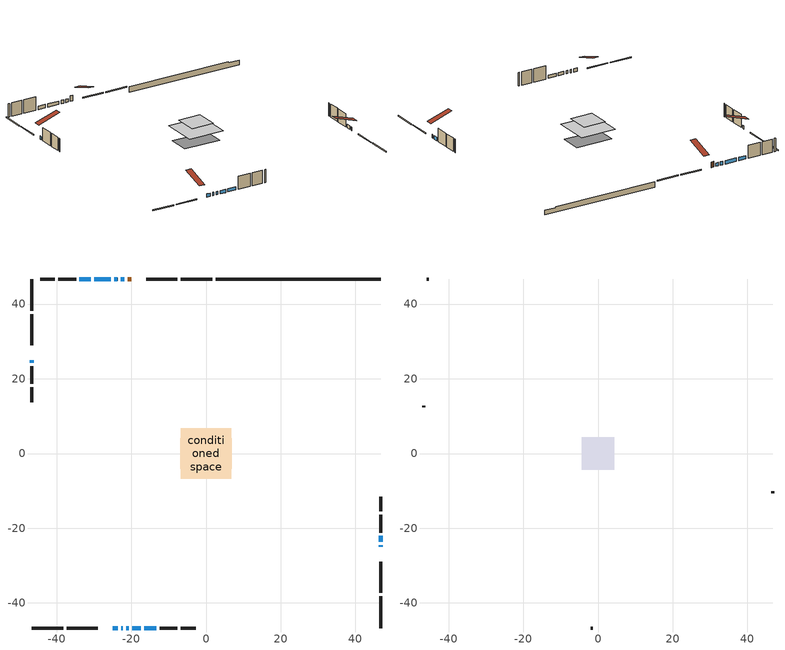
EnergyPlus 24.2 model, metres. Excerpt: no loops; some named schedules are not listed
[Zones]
conditioned space
 floor adiabatic (AdiabaticFloorConstruction): -6.76,-6.76 -6.76,6.76 6.76,6.76 6.76,-6.76 z3.05
 floor foundation (Slab1 construction): -6.96,-4.06 -6.96,4.06 6.96,4.06 6.96,-4.06 z-1.48
 wall outside (RimJoist1 construction): 1.71,46.72 -6.78,46.72 / -46.72,-46.72 -38.23,-46.72 / -46.72,46.72 -46.72,38.23 / 46.72,-46.72 46.72,-38.23 z0.61:0.91
 wall outside (RimJoist2 construction): -7.71,46.72 -15.97,46.72 / -37.3,-46.72 -29.03,-46.72 / -46.72,37.3 -46.72,29.03 / 46.72,-37.3 46.72,-29.03 z0.61:0.91
 wall outside (AdiabaticWallConstruction 1): -20.04,46.72 -20.92,46.72 z0.61:2.64
 wall outside (AdiabaticWallConstruction): -24.97,-46.72 -23.61,-46.72 / -21.85,46.72 -22.77,46.72 / -23.69,46.72 -24.61,46.72 / -46.72,24.97 -46.72,24.28 / -22.68,-46.72 -22.24,-46.72 / 46.72,-24.97 46.72,-24.54 / -21.31,-46.72 -20.65,-46.72 / -19.72,-46.72 -17.5,-46.72 / -25.54,46.72 -29.98,46.72 / -30.91,46.72 -33.87,46.72 / 46.72,-23.61 46.72,-22.09 / -16.57,-46.72 -13.32,-46.72 z0.61:1.83
 wall outside (Wall1 construction): -34.8,46.72 -39.55,46.72 / -12.39,-46.72 -7.65,-46.72 / -46.72,23.35 -46.72,18.61 / 46.72,-21.16 46.72,-16.41 z0.61:5.49
 wall outside (Wall2 construction): -40.47,46.72 -44.39,46.72 / -6.72,-46.72 -2.81,-46.72 / -46.72,17.68 -46.72,13.77 / 46.72,-15.48 46.72,-11.57 z0.61:5.49
 wall foundation (FoundationWall1 construction): 2.64,46.72,-1.48 2.64,46.72,0.61 42.31,46.72,0.61 42.31,46.72,0.19 46.72,46.72,0.19 46.72,46.72,-1.48
 window (WindowConstruction 8): -24.97,-46.72 -23.61,-46.72 z0.61:1.83
 window (WindowConstruction 5): -21.85,46.72 -22.76,46.72 z0.61:1.83
 window (WindowConstruction 6): -23.69,46.72 -24.61,46.72 z0.61:1.83
 window (WindowConstruction 7): -46.72,24.97 -46.72,24.28 z0.61:1.83
 window (WindowConstruction 9): -22.68,-46.72 -22.24,-46.72 z0.61:1.83
 window (WindowConstruction 10): 46.72,-24.97 46.72,-24.54 z0.61:1.83
 window (WindowConstruction 11): -21.31,-46.72 -20.65,-46.72 z0.61:1.83
 window (WindowConstruction): -19.72,-46.72 -17.5,-46.72 z0.61:1.83
 window (WindowConstruction 1): -25.54,46.72 -29.98,46.72 z0.61:1.83
 window (WindowConstruction 2): -30.91,46.72 -33.87,46.72 z0.61:1.83
 window (WindowConstruction 3): 46.72,-23.61 46.72,-22.09 z0.61:1.83
 window (WindowConstruction 4): -16.57,-46.72 -13.32,-46.72 z0.61:1.83
 door (Door): -20.04,46.72 -20.92,46.72 z0.61:2.64
 ceiling adiabatic (AdiabaticFloorConstruction): 6.76,-6.76 6.76,6.76 -6.76,6.76 -6.76,-6.76 z3.05
attic - vented
 floor to conditioned space (Floor1 construction Reversed): -4.3,-4.3 -4.3,4.3 4.3,4.3 4.3,-4.3 z5.49
 wall outside (Wall3 construction): -45.32,46.72 -45.79,46.72 / -1.88,-46.72 -1.41,-46.72 / -46.72,12.84 -46.72,12.37 / 46.72,-10.64 46.72,-10.17 z0.61:5.49
 roof outside (Roof1 construction): -19.11,46.72,5.49 -19.11,38.34,8.28 -16.9,38.34,8.28 -16.9,46.72,5.49; -25.9,-46.72,5.49 -25.9,-38.34,8.28 -28.1,-38.34,8.28 -28.1,-46.72,5.49; -46.72,25.9,5.49 -38.34,25.9,8.28 -38.34,28.1,8.28 -46.72,28.1,5.49; 46.72,-25.9,5.49 38.34,-25.9,8.28 38.34,-28.1,8.28 46.72,-28.1,5.49
[Building]
Building 1: Terrain=Suburbs
[Site:Location]
Montreal Mirabel Intl AP_QC: Latitude {deg}=45.68; Longitude {deg}=-74.03; Time Zone {hr}=-5; Elevation {m}=82; Keep Site Location Information=Yes
[Site:GroundTemperature:Shallow]
0.642858, -1.75623, -1.94836, -0.80987, 3.76054, 8.30966, 12.2535, 14.7518, 14.9641, 12.9321, 9.08883, 4.67926
[Site:WaterMainsTemperature]
Calculation Method=Schedule; Temperature Schedule=mains temperature schedule
[Material] Roughness=Rough; Thermal Absorptance=0.9
Name | Thickness {m} | Conductivity {W/m-K} | Density {kg/m3} | Specific Heat {J/kg-K} | Solar Absorptance | Visible Absorptance
asphalt or fiberglass shingles | 0.00635 | 0.162714 | 1121.4 | 1465.45 | 0.84 | 0.84
ceiling loosefill ins | 0.169333 | 0.0480833 | 16.02 | 1046.75 | 0.7 | 0.7
ceiling stud and cavity | 0.1397 | 0.0968708 | 65.682 | 1177.47 | 0.7 | 0.7
concrete 4.0 in. | 0.1016 | 1.803125 | 2242.8 | 837.4 | 0.7 | 0.7
concrete 8.0 in. | 0.2032 | 1.803125 | 2242.8 | 837.4 | 0.7 | 0.7
door material | 0.04445 | 0.0451087 | 512.64 | 1214.23 | 0.7 | 0.7
exterior vertical ins | 0.0451399 | 0.029427 | 32.04 | 1214.23 | 0.7 | 0.7
floor covering | 0.0127 | 0.0433444 | 54.468 | 1339.84 | 0.6 | 0.6
floor rigid ins; wall rigid ins 1 | 0.512978 | 0.029427 | 32.04 | 1214.23 | 0.7 | 0.7
floor stud and cavity | 0.1397 | 1.75129 | 37.0049 | 1207.88 | 0.7 | 0.7
furniture material conditioned space 1 | 0.1524 | 0.115458 | 640.8 | 1214.23 | 0.6 | 0.6
gypsum board | 0.0127 | 0.160291 | 801 | 837.4 | 0.6 | 0.6
gypsum board 1 | 0.0127 | 0.160291 | 801 | 837.4 | 0.7 | 0.7
osb sheathing 0.5 in. | 0.0127 | 0.115458 | 512.64 | 1214.23 | 0.7 | 0.7
osb sheathing 0.75 in. | 0.01905 | 0.115458 | 512.64 | 1214.23 | 0.7 | 0.7
osb sheathing 2.0 in. | 0.0508 | 0.115458 | 512.64 | 1214.23 | 0.7 | 0.7
rim joist rigid ins; wall rigid ins | 0.051816 | 0.029427 | 32.04 | 1214.23 | 0.7 | 0.7
rim joist stud and cavity | 0.0508 | 0.0451784 | 125.044 | 1163.47 | 0.6 | 0.6
rim joist stud and cavity 1 | 0.0508 | 0.268173 | 125.044 | 1163.47 | 0.6 | 0.6
wall stud and cavity | 0.1397 | 0.255936 | 139.0536 | 1170.24 | 0.7 | 0.7
wall stud and cavity 1 | 0.1397 | 0.265352 | 139.0536 | 1170.24 | 0.7 | 0.7
wall stud and cavity 2 | 0.0889 | 6.1454 | 50.32683 | 1063.81 | 0.6 | 0.6
wall stud and cavity 3 | 0.0889 | 0.380278 | 52.3479 | 1209.89 | 0.7 | 0.7
wall stud and cavity 4 | 0.0889 | 0.391764 | 83.0341 | 1211.67 | 0.7 | 0.7
wood siding | 0.0254 | 0.102417 | 544.68 | 1172.36 | 0.4 | 0.4
wood siding 1 | 0.00254 | 0.102417 | 544.68 | 1172.36 | 0.4 | 0.4
wood siding 2; wood siding 3; wood siding 4 | 0.0254 | 0.102417 | 544.68 | 1172.36 | 0.7 | 0.7
[WindowMaterial:SimpleGlazingSystem]
Name | U-Factor {W/m2-K} | Solar Heat Gain Coefficient
WindowMaterial | 2.89521 | 0.69
WindowMaterial 1 | 2.88386 | 0.7
WindowMaterial 10 | 4.16311 | 0.66
WindowMaterial 2 | 2.961077 | 0.63
WindowMaterial 3 | 2.90827 | 0.68
WindowMaterial 4 | 2.97868 | 0.61
WindowMaterial 5 | 2.93609 | 0.65
WindowMaterial 6 | 2.95029 | 0.64
WindowMaterial 7 | 2.98038 | 0.61
WindowMaterial 8 | 4.29881 | 0.65
WindowMaterial 9 | 4.38001 | 0.64
[Construction]
AdiabaticFloorConstruction: floor stud and cavity, floor rigid ins, osb sheathing 0.75 in., floor covering
AdiabaticWallConstruction: wood siding 3, wall rigid ins 1, wall stud and cavity 3, gypsum board
AdiabaticWallConstruction 1: wood siding 4, wall rigid ins 1, wall stud and cavity 3, gypsum board
Door: door material
Floor1 construction Reversed: gypsum board, ceiling stud and cavity, ceiling loosefill ins
FoundationWall1 construction: concrete 8.0 in., gypsum board 1
furniture construction conditioned space 1: furniture material conditioned space 1
PartitionWallConstruction: gypsum board, wall stud and cavity 4, gypsum board
RimJoist1 construction: wood siding 2, osb sheathing 2.0 in., rim joist stud and cavity
RimJoist2 construction: wood siding 2, rim joist rigid ins, osb sheathing 2.0 in., rim joist stud and cavity 1
Roof1 construction: asphalt or fiberglass shingles
Slab1 construction: concrete 4.0 in.
Wall1 construction: wood siding, wall rigid ins, osb sheathing 0.5 in., wall stud and cavity, gypsum board
Wall2 construction: wood siding, wall rigid ins, osb sheathing 0.5 in., wall stud and cavity 1, gypsum board
Wall3 construction: wood siding 1, wall stud and cavity 2
WindowConstruction; WindowConstruction 1: WindowMaterial
WindowConstruction 10: WindowMaterial 9
WindowConstruction 11: WindowMaterial 10
WindowConstruction 2: WindowMaterial 1
WindowConstruction 3: WindowMaterial 2
WindowConstruction 4: WindowMaterial 3
WindowConstruction 5: WindowMaterial 4
WindowConstruction 6: WindowMaterial 5
WindowConstruction 7: WindowMaterial 6
WindowConstruction 8: WindowMaterial 7
WindowConstruction 9: WindowMaterial 8
[Zone] Multiplier=1; Part of Total Floor Area=Yes
Name | Volume {m3}
attic - vented | 33.5503
conditioned space | 739.2
[Space]
Name | Zone | Volume {m3}
attic - vented 1 | attic - vented | 33.5503
conditioned space 1 | conditioned space | 739.2
[ZoneInfiltration:EffectiveLeakageArea]
infil attic - vented 1: Zone or Space=attic - vented 1; Schedule=Always On Discrete; Effective Air Leakage Area {cm2}=3415.38; Stack Coefficient=0.000533337; Wind Coefficient=1.56035e-05
[ZoneMixing]
whole house fan mix: Zone or Space=attic - vented; Schedule=Always On Continuous; Design Flow Rate Calculation Method=Flow/Zone; Design Flow Rate {m3/s}=0; Source Zone or Space=conditioned space
[SurfaceProperty:ExposedFoundationPerimeter]
Slab1: Exposed Perimeter Calculation Method=TotalExposedPerimeter; Total Exposed Perimeter {m}=44.075
[InternalMass] Zone or ZoneList=conditioned space; Space or SpaceList=conditioned space 1
Name | Construction | Surface Area {m2}
furniture mass conditioned space 1 | furniture construction conditioned space 1 | 118.28
partition wall mass | PartitionWallConstruction | 295.7
[Lights]
interior lighting: Zone or ZoneList or Space or SpaceList=conditioned space 1; Schedule=interior lighting schedule; Design Level Calculation Method=LightingLevel; Lighting Level {W}=343.2; Return Air Fraction=0; Fraction Radiant=0.6; Fraction Visible=0.2; Fraction Replaceable=1
[People]
occupants: Zone or ZoneList or Space or SpaceList=conditioned space 1; Number of People Schedule=occupants schedule; Number of People Calculation Method=People; Number of People=3; Fraction Radiant=0.314171; Sensible Heat Fraction=0.56303; Activity Level Schedule=occupants activity schedule; Carbon Dioxide Generation Rate {m3/s-W}=0; Enable ASHRAE 55 Comfort Warnings=No; Mean Radiant Temperature Calculation Type=EnclosureAveraged
[ElectricEquipment] Zone or ZoneList or Space or SpaceList=conditioned space 1; Design Level Calculation Method=EquipmentLevel
Name | Schedule | Design Level {W} | Fraction Latent | Fraction Radiant | Fraction Lost
clothes dryer | clothes dryer schedule | 140.772 | 0.015 | 0.081 | 0.85
clothes washer | clothes washer schedule | 32.1985 | 0.03 | 0.162 | 0.7
cooking range | cooking range schedule | 215.147 | 0.08 | 0.432 | 0.2
dishwasher | dishwasher schedule | 66.8632 | 0.3 | 0.18 | 0.4
fridge | fridge schedule | 72.9452 | 0 | 0.6 | 0
mech vent house fan | mech vent house fan schedule | 125 | 0 | 0 | 0.5
mech vent house fan cfis | mech vent house fan cfis schedule | 0 | 0 | 0 | 0
misc plug loads | misc plug loads schedule | 494.7 | 0.045 | 0.513 | 0.1
whole house fan | Always On Discrete | 0 | 0 | 0 | 1
[OtherEquipment] Zone or ZoneList or Space or SpaceList=conditioned space 1; Design Level Calculation Method=EquipmentLevel
Name | Fuel Type | Schedule | Design Level {W} | Fraction Latent | Fraction Radiant | Fraction Lost
clothes dryer 1 | Electricity | clothes dryer schedule | 0 | 0.015 | 0.081 | 0.85
cooking range 1 | Electricity | cooking range schedule | 0 | 0.08 | 0.432 | 0.2
general water use latent | None | general water use schedule | 62.594 | 1 | 0 | 0
general water use sensible | None | general water use schedule | -61.6891 | 0 | 0.6 | 0
mech vent house fan latent load | None | Always On Discrete | 0 | 1 | 0 | 0
mech vent house fan sensible load | None | Always On Discrete | 0 | 0 | 0 | 0
water heater energy adjustment1 | Electricity | Always On Discrete | 0.01 | 0 | 0 | 1
[ZoneInfiltration:DesignFlowRate] Zone or ZoneList or Space or SpaceList=conditioned space 1; Schedule=Always On Discrete; Design Flow Rate Calculation Method=Flow/Zone; Design Flow Rate {m3/s}=0
infil flow; natural vent flow; whole house fan flow
[ZoneControl:Thermostat]
conditioned space Thermostat: Zone or ZoneList=conditioned space; Control Type Schedule=conditioned space Thermostat Schedule; Control 1=conditioned space temperature setpoint; Temperature Difference Between Cutout And Setpoint {deltaC}=0
[ZoneHVAC:Baseboard:Convective:Electric]
electric baseboard: Availability Schedule=Always On Discrete; Heating Design Capacity {W}=14124; Efficiency=1
[AirLoopHVAC:UnitarySystem]
unit heater unitary system: Control Type=Load; Controlling Zone or Thermostat Location=conditioned space; Dehumidification Control Type=None; Availability Schedule=Always On Discrete; Supply Fan=unit heater supply fan; Fan Placement=BlowThrough; Supply Air Fan Operating Mode Schedule=unit heater auto fan schedule; Heating Coil=unit heater htg coil; DX Heating Coil Sizing Ratio=1; Use DOAS DX Cooling Coil=No; Minimum Supply Air Temperature {C}=2; Latent Load Control=SensibleOnlyLoadControl; Cooling Supply Air Flow Rate Method=None; Heating Supply Air Flow Rate Method=SupplyAirFlowRate; Heating Supply Air Flow Rate {m3/s}=0.00141584; No Load Supply Air Flow Rate Method=SupplyAirFlowRate; No Load Supply Air Flow Rate {m3/s}=0; No Load Supply Air Flow Rate Control Set To Low Speed=Yes; Maximum Supply Air Temperature {C}=48.8889; Maximum Outdoor Dry-Bulb Temperature for Supplemental Heater Operation {C}=21; Ancillary On-Cycle Electric Power {W}=0; Ancillary Off-Cycle Electric Power {W}=0
[Fan:SystemModel]
unit heater supply fan: Availability Schedule=Always On Discrete; Design Maximum Air Flow Rate {m3/s}=0.00141584; Speed Control Method=Discrete; Electric Power Minimum Flow Rate Fraction=0.2; Design Pressure Rise {Pa}=500; Motor Efficiency=1; Motor In Air Stream Fraction=1; Design Electric Power Consumption {W}=Autosize; Design Power Sizing Method=PowerPerFlow; Electric Power Per Unit Flow Rate {W/(m3/s)}=1e-06; Electric Power Per Unit Flow Rate Per Unit Pressure {W/((m3/s)-Pa)}=1.66667; Fan Total Efficiency=0.7; Motor Loss Radiative Fraction=0; Number of Speeds=1; Speed Flow Fraction 1=1; Speed Electric Power Fraction 1=1
[Coil:Heating:Fuel]
unit heater htg coil: Availability Schedule=Always On Discrete; Fuel Type=OtherFuel1; Burner Efficiency=0.3; Nominal Capacity {W}=0.293071; On Cycle Parasitic Electric Load {W}=0; Off Cycle Parasitic Fuel Load {W}=0
[Zone equipment]
conditioned space: electric baseboard, unit heater unitary system
[Foundation:Kiva]
Foundation Kiva 1: Initial Indoor Air Temperature {C}=21; Wall Height Above Grade {m}=0.610027; Wall Depth Below Slab {m}=0.2032; Custom Block Material Name 1=exterior vertical ins; Custom Block Depth 1 {m}=2.09001; Custom Block X Position 1 {m}=0.2159; Custom Block Z Position 1 {m}=0
[Foundation:Kiva:Settings]
Soil Conductivity {W/m-K}=0.849921; Soil Density {kg/m3}=1842.3; Soil Specific Heat {J/kg-K}=418.7; Ground Solar Absorptivity=0.9; Ground Thermal Absorptivity=0.9; Ground Surface Roughness {m}=0.03; Far-Field Width {m}=40; Deep-Ground Boundary Condition=ZeroFlux; Deep-Ground Depth {m}=40; Minimum Cell Dimension {m}=0.2; Maximum Cell Growth Coefficient=3; Simulation Timestep=Timestep
[Exterior:Lights]
exterior lighting: Schedule=exterior lighting schedule; Design Level {W}=75.6
[EnergyManagementSystem:GlobalVariable]
infil_program_Qfan
infil_program_Qinf
natural_vent_program_Qnv
natural_vent_program_Qwhf
[EnergyManagementSystem:Sensor]
Name | Output:Variable or Output:Meter Index Key | Output:Variable or Output:Meter
airflow_gain | infil flow | Infiltration Sensible Heat Gain Energy
airflow_gain_1 | natural vent flow | Infiltration Sensible Heat Gain Energy
airflow_gain_2 | whole house fan flow | Infiltration Sensible Heat Gain Energy
airflow_loss | infil flow | Infiltration Sensible Heat Loss Energy
airflow_loss_1 | natural vent flow | Infiltration Sensible Heat Loss Energy
airflow_loss_2 | whole house fan flow | Infiltration Sensible Heat Loss Energy
clg_load_cond |  | Cooling:EnergyTransfer:Zone:CONDITIONED SPACE
clg_sp_s; clg_sp_s_1 | cooling setpoint | Schedule Value
clothes_dryer_exhaust_0_sch_s | clothes dryer exhaust 0 schedule | Schedule Value
conditioned_space_clg_unmet_s | conditioned space | Zone Cooling Setpoint Not Met Time
conditioned_space_htg_unmet_s | conditioned space | Zone Heating Setpoint Not Met Time
cool_season | cooling season schedule | Schedule Value
fridge_tin_s | conditioned space | Zone Mean Air Temperature
htg_load_cond |  | Heating:EnergyTransfer:Zone:CONDITIONED SPACE
htg_sp_s; htg_sp_s_1 | heating setpoint | Schedule Value
ig_ee_conv | clothes dryer | Electric Equipment Convective Heating Energy
ig_ee_conv_2 | cooking range | Electric Equipment Convective Heating Energy
ig_ee_conv_4 | fridge | Electric Equipment Convective Heating Energy
ig_ee_conv_5 | misc plug loads | Electric Equipment Convective Heating Energy
ig_ee_conv_6 | whole house fan | Electric Equipment Convective Heating Energy
ig_ee_rad | clothes dryer | Electric Equipment Radiant Heating Energy
ig_ee_rad_2 | cooking range | Electric Equipment Radiant Heating Energy
ig_ee_rad_4 | fridge | Electric Equipment Radiant Heating Energy
ig_ee_rad_5 | misc plug loads | Electric Equipment Radiant Heating Energy
ig_ee_rad_6 | whole house fan | Electric Equipment Radiant Heating Energy
ig_lgt_conv | interior lighting | Lights Convective Heating Energy
ig_lgt_rad | interior lighting | Lights Radiant Heating Energy
ig_lgt_vis | interior lighting | Lights Visible Radiation Heating Energy
ig_oe_conv | clothes dryer 1 | Other Equipment Convective Heating Energy
ig_oe_conv_1 | cooking range 1 | Other Equipment Convective Heating Energy
ig_oe_conv_2 | general water use latent | Other Equipment Convective Heating Energy
ig_oe_conv_3 | general water use sensible | Other Equipment Convective Heating Energy
ig_oe_conv_4 | water heater energy adjustment1 | Other Equipment Convective Heating Energy
ig_oe_rad | clothes dryer 1 | Other Equipment Radiant Heating Energy
ig_oe_rad_1 | cooking range 1 | Other Equipment Radiant Heating Energy
ig_oe_rad_2 | general water use latent | Other Equipment Radiant Heating Energy
ig_oe_rad_3 | general water use sensible | Other Equipment Radiant Heating Energy
ig_oe_rad_4 | water heater energy adjustment1 | Other Equipment Radiant Heating Energy
ig_ppl_conv | occupants | People Convective Heating Energy
ig_ppl_rad | occupants | People Radiant Heating Energy
im_conv | furniture mass conditioned space 1 | Surface Inside Face Convection Heat Gain Energy
im_conv_1 | partition wall mass | Surface Inside Face Convection Heat Gain Energy
im_ig | furniture mass conditioned space 1 | Surface Inside Face Internal Gains Radiation Heat Gain Energy
im_ig_1 | partition wall mass | Surface Inside Face Internal Gains Radiation Heat Gain Energy
im_lgt | furniture mass conditioned space 1 | Surface Inside Face Lights Radiation Heat Gain Energy
im_lgt_1 | partition wall mass | Surface Inside Face Lights Radiation Heat Gain Energy
im_sol | furniture mass conditioned space 1 | Surface Inside Face Solar Radiation Heat Gain Energy
im_sol_1 | partition wall mass | Surface Inside Face Solar Radiation Heat Gain Energy
im_surf | furniture mass conditioned space 1 | Surface Inside Face Net Surface Thermal Radiation Heat Gain Energy
im_surf_1 | partition wall mass | Surface Inside Face Net Surface Thermal Radiation Heat Gain Energy
mv_conv | mech vent house fan | Electric Equipment Convective Heating Energy
mv_conv_1 | mech vent house fan cfis | Electric Equipment Convective Heating Energy
mv_conv_2 | mech vent house fan latent load | Other Equipment Convective Heating Energy
mv_conv_3 | mech vent house fan sensible load | Other Equipment Convective Heating Energy
mv_rad | mech vent house fan | Electric Equipment Radiant Heating Energy
mv_rad_1 | mech vent house fan cfis | Electric Equipment Radiant Heating Energy
mv_rad_2 | mech vent house fan latent load | Other Equipment Radiant Heating Energy
mv_rad_3 | mech vent house fan sensible load | Other Equipment Radiant Heating Energy
natural_vent_s | natural vent schedule | Schedule Value
out_pb_s |  | Site Outdoor Air Barometric Pressure
out_wt_s |  | Site Outdoor Air Humidity Ratio
site_vw_s |  | Site Wind Speed
ss_back_out | Window1 | Surface Window Shortwave from Zone Back Out Window Heat Transfer Rate
ss_back_out_1 | Window11 | Surface Window Shortwave from Zone Back Out Window Heat Transfer Rate
ss_back_out_10 | Window7 | Surface Window Shortwave from Zone Back Out Window Heat Transfer Rate
ss_back_out_11 | Window9 | Surface Window Shortwave from Zone Back Out Window Heat Transfer Rate
ss_back_out_2 | Window13 | Surface Window Shortwave from Zone Back Out Window Heat Transfer Rate
ss_back_out_3 | Window14 | Surface Window Shortwave from Zone Back Out Window Heat Transfer Rate
ss_back_out_4 | Window15 | Surface Window Shortwave from Zone Back Out Window Heat Transfer Rate
ss_back_out_5 | Window16 | Surface Window Shortwave from Zone Back Out Window Heat Transfer Rate
ss_back_out_6 | Window17 | Surface Window Shortwave from Zone Back Out Window Heat Transfer Rate
ss_back_out_7 | Window3 | Surface Window Shortwave from Zone Back Out Window Heat Transfer Rate
ss_back_out_8 | Window4 | Surface Window Shortwave from Zone Back Out Window Heat Transfer Rate
ss_back_out_9 | Window6 | Surface Window Shortwave from Zone Back Out Window Heat Transfer Rate
ss_conv | Door1 | Surface Inside Face Convection Heat Gain Energy
ss_conv_1 | Window1 | Surface Inside Face Convection Heat Gain Energy
ss_conv_10 | Window6 | Surface Inside Face Convection Heat Gain Energy
ss_conv_11 | Window7 | Surface Inside Face Convection Heat Gain Energy
ss_conv_12 | Window9 | Surface Inside Face Convection Heat Gain Energy
ss_conv_2 | Window11 | Surface Inside Face Convection Heat Gain Energy
ss_conv_3 | Window13 | Surface Inside Face Convection Heat Gain Energy
ss_conv_4 | Window14 | Surface Inside Face Convection Heat Gain Energy
ss_conv_5 | Window15 | Surface Inside Face Convection Heat Gain Energy
ss_conv_6 | Window16 | Surface Inside Face Convection Heat Gain Energy
ss_conv_7 | Window17 | Surface Inside Face Convection Heat Gain Energy
ss_conv_8 | Window3 | Surface Inside Face Convection Heat Gain Energy
ss_conv_9 | Window4 | Surface Inside Face Convection Heat Gain Energy
ss_ig | Door1 | Surface Inside Face Internal Gains Radiation Heat Gain Energy
ss_ig_1 | Window1 | Surface Inside Face Internal Gains Radiation Heat Gain Energy
ss_ig_10 | Window6 | Surface Inside Face Internal Gains Radiation Heat Gain Energy
ss_ig_11 | Window7 | Surface Inside Face Internal Gains Radiation Heat Gain Energy
ss_ig_12 | Window9 | Surface Inside Face Internal Gains Radiation Heat Gain Energy
ss_ig_2 | Window11 | Surface Inside Face Internal Gains Radiation Heat Gain Energy
ss_ig_3 | Window13 | Surface Inside Face Internal Gains Radiation Heat Gain Energy
ss_ig_4 | Window14 | Surface Inside Face Internal Gains Radiation Heat Gain Energy
ss_ig_5 | Window15 | Surface Inside Face Internal Gains Radiation Heat Gain Energy
ss_ig_6 | Window16 | Surface Inside Face Internal Gains Radiation Heat Gain Energy
ss_ig_7 | Window17 | Surface Inside Face Internal Gains Radiation Heat Gain Energy
ss_ig_8 | Window3 | Surface Inside Face Internal Gains Radiation Heat Gain Energy
ss_ig_9 | Window4 | Surface Inside Face Internal Gains Radiation Heat Gain Energy
ss_lgt | Door1 | Surface Inside Face Lights Radiation Heat Gain Energy
ss_sol | Door1 | Surface Inside Face Solar Radiation Heat Gain Energy
ss_surf | Door1 | Surface Inside Face Net Surface Thermal Radiation Heat Gain Energy
ss_surf_1 | Window1 | Surface Inside Face Net Surface Thermal Radiation Heat Gain Energy
ss_surf_10 | Window6 | Surface Inside Face Net Surface Thermal Radiation Heat Gain Energy
ss_surf_11 | Window7 | Surface Inside Face Net Surface Thermal Radiation Heat Gain Energy
ss_surf_12 | Window9 | Surface Inside Face Net Surface Thermal Radiation Heat Gain Energy
ss_surf_2 | Window11 | Surface Inside Face Net Surface Thermal Radiation Heat Gain Energy
ss_surf_3 | Window13 | Surface Inside Face Net Surface Thermal Radiation Heat Gain Energy
ss_surf_4 | Window14 | Surface Inside Face Net Surface Thermal Radiation Heat Gain Energy
ss_surf_5 | Window15 | Surface Inside Face Net Surface Thermal Radiation Heat Gain Energy
ss_surf_6 | Window16 | Surface Inside Face Net Surface Thermal Radiation Heat Gain Energy
ss_surf_7 | Window17 | Surface Inside Face Net Surface Thermal Radiation Heat Gain Energy
ss_surf_8 | Window3 | Surface Inside Face Net Surface Thermal Radiation Heat Gain Energy
ss_surf_9 | Window4 | Surface Inside Face Net Surface Thermal Radiation Heat Gain Energy
ss_trans_in | Window1 | Surface Window Transmitted Solar Radiation Rate
ss_trans_in_1 | Window11 | Surface Window Transmitted Solar Radiation Rate
ss_trans_in_10 | Window7 | Surface Window Transmitted Solar Radiation Rate
ss_trans_in_11 | Window9 | Surface Window Transmitted Solar Radiation Rate
ss_trans_in_2 | Window13 | Surface Window Transmitted Solar Radiation Rate
ss_trans_in_3 | Window14 | Surface Window Transmitted Solar Radiation Rate
ss_trans_in_4 | Window15 | Surface Window Transmitted Solar Radiation Rate
ss_trans_in_5 | Window16 | Surface Window Transmitted Solar Radiation Rate
ss_trans_in_6 | Window17 | Surface Window Transmitted Solar Radiation Rate
ss_trans_in_7 | Window3 | Surface Window Transmitted Solar Radiation Rate
ss_trans_in_8 | Window4 | Surface Window Transmitted Solar Radiation Rate
ss_trans_in_9 | Window6 | Surface Window Transmitted Solar Radiation Rate
ss_trans_out | Window1 | Surface Inside Face Initial Transmitted Diffuse Transmitted Out Window Solar Radiation Rate
ss_trans_out_1 | Window11 | Surface Inside Face Initial Transmitted Diffuse Transmitted Out Window Solar Radiation Rate
ss_trans_out_10 | Window7 | Surface Inside Face Initial Transmitted Diffuse Transmitted Out Window Solar Radiation Rate
